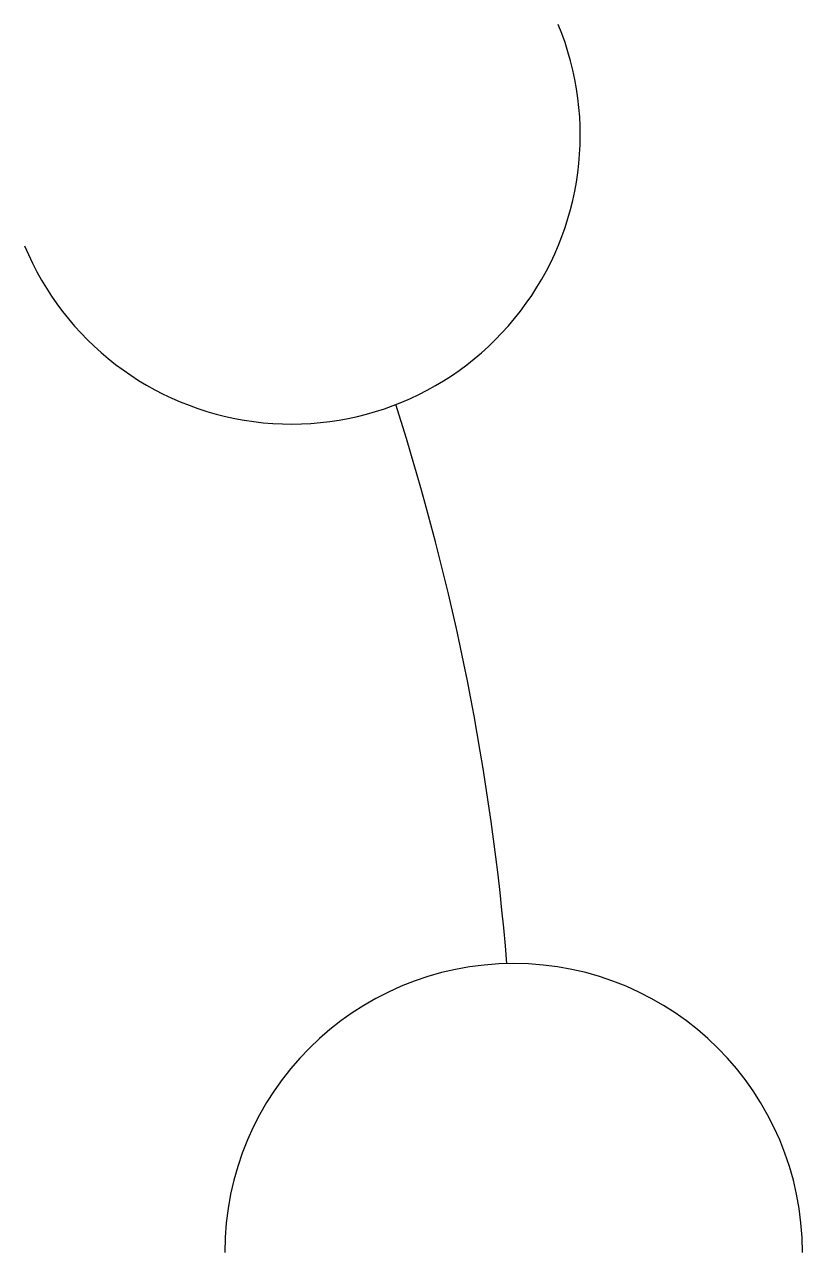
# Model space of a CAD drawing. Header units: metres. Extents: x -4.94 to -2.01, y -1.65 to 2.97.
import ezdxf

# ---------------------------------------------------------------- set-up
doc = ezdxf.new("R2010")
doc.units = ezdxf.units.M
doc.header["$MEASUREMENT"] = 0
doc.layers.add('PEÇAS REDE', color=3, linetype='Continuous')

msp = doc.modelspace()

# ---------------------------------------------------------------- linework, layer by layer
at = {"layer": 'PEÇAS REDE'}
for centre, radius, start, end in [((-3.9383, 2.5542), 1.0884, 202.5, 22.5), ((-12.4579, -1.3281), 9.3625, 4.66589, 17.83411), ((-3.1011, -1.6547), 1.0884, 0, 180)]:
    msp.add_arc(centre, radius, start, end, dxfattribs=at)

doc.saveas('drawing.dxf')
